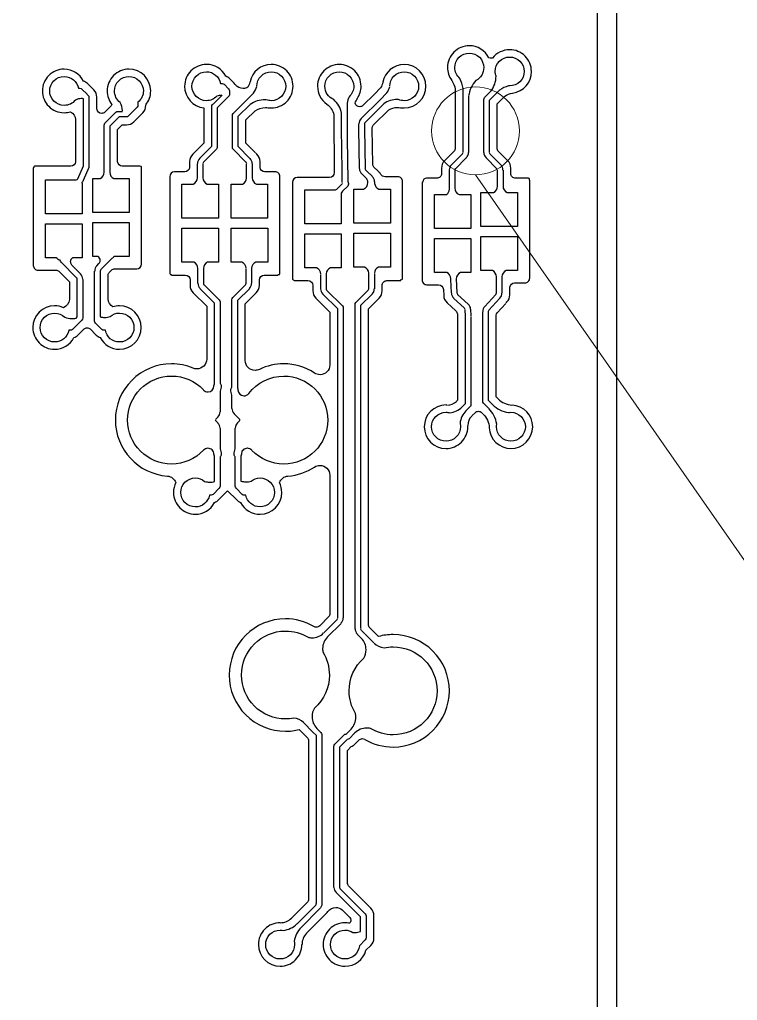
# Model space of a CAD drawing. Extents: x 4328 to 4769, y 264 to 576.
# Drawn here: x 4676.3 to 4683.76, y 452.62 to 462.8 of the extents above; entities that cross this region are included whole.
import ezdxf

# ---------------------------------------------------------------- set-up
doc = ezdxf.new("R2010")
doc.units = 0
doc.layers.add('gbr-dxf_layer0', color=7, linetype='Continuous')
doc.layers.add('gbr-outline-dxf_layer1', color=2, linetype='Continuous')
doc.layers.add('備註', color=1, linetype='Continuous', lineweight=5)

msp = doc.modelspace()

# ---------------------------------------------------------------- linework, layer by layer
at = {"layer": 'gbr-dxf_layer0'}
for p, q in [((4682.3, 497.395), (4682.3, 460.843)), ((4678.521, 461.824), (4678.656, 461.96)), ((4679.849, 461.772), (4680.045, 461.968)), ((4680.907, 461.422), (4680.907, 462.008)), ((4680.964, 462.006), (4680.964, 461.421)), ((4677.189, 461.724), (4677.303, 461.838)), ((4677.523, 461.889), (4677.431, 461.798)), ((4679.646, 461.666), (4679.646, 461.826)), ((4679.703, 461.827), (4679.703, 461.668)), ((4679.651, 461.237), (4679.646, 461.664)), ((4679.703, 461.664), (4679.708, 461.24)), ((4679.826, 461.668), (4679.826, 461.716)), ((4679.832, 461.253), (4679.826, 461.666)), ((4679.883, 461.717), (4679.883, 461.668)), ((4679.883, 461.664), (4679.889, 461.255)), ((4680.941, 461.365), (4680.828, 461.252)), ((4681.259, 461.252), (4681.146, 461.364)), ((4681.186, 461.405), (4681.298, 461.293)), ((4678.149, 461.16), (4678.149, 461.302)), ((4678.717, 461.303), (4678.717, 461.159)), ((4679.653, 461.107), (4679.652, 461.233)), ((4679.895, 461.239), (4679.936, 461.2)), ((4680.822, 461.236), (4680.822, 461.052)), ((4681.322, 461.235), (4681.322, 461.072)), ((4679.938, 461.197), (4679.964, 461.173)), ((4681.599, 460.818), (4681.599, 461.131)), ((4679.617, 461.06), (4679.655, 461.098)), ((4682.3, 460.843), (4682.3, 444.318)), ((4677.265, 460.324), (4677.167, 460.225)), ((4676.844, 460.25), (4676.934, 460.161)), ((4678.154, 460.064), (4678.154, 460.213)), ((4678.654, 460.063), (4678.654, 460.213)), ((4678.711, 460.214), (4678.711, 460.062)), ((4677.082, 459.696), (4677.082, 460.187)), ((4679.429, 460.006), (4679.429, 460.155)), ((4679.929, 460.005), (4679.929, 460.163)), ((4679.986, 460.162), (4679.986, 460.006)), ((4680.78, 460.106), (4680.78, 460.11)), ((4680.837, 460.107), (4680.843, 459.963)), ((4681.254, 459.963), (4681.254, 460.127)), ((4681.311, 460.128), (4681.311, 459.962)), ((4678.516, 459.915), (4678.648, 460.047)), ((4680.786, 459.962), (4680.781, 460.101)), ((4680.92, 459.806), (4680.812, 459.906)), ((4680.851, 459.947), (4680.96, 459.847)), ((4681.133, 459.822), (4681.248, 459.947)), ((4681.29, 459.909), (4681.175, 459.783)), ((4680.932, 459.721), (4680.929, 459.788)), ((4680.985, 459.793), (4680.989, 459.723)), ((4676.924, 459.655), (4676.851, 459.583)), ((4678.361, 458.673), (4678.336, 458.648)), ((4678.565, 458.612), (4678.589, 458.637)), ((4679.46, 456.433), (4679.599, 456.572)), ((4679.786, 456.476), (4679.786, 456.488)), ((4679.843, 456.492), (4679.843, 456.477)), ((4679.851, 456.459), (4679.888, 456.422)), ((4679.185, 453.414), (4679.378, 453.608))]:
    msp.add_line(p, q, dxfattribs=at)
at = {"layer": 'gbr-dxf_layer0', "linetype": 'Continuous'}
for points in [[(4681.422, 462.037, 0.374775), (4681.617, 462.261, 0.41422), (4681.391, 462.487, 0.231546), (4681.213, 462.399, -0.024913), (4681.203, 462.399, -0.070825), (4681.174, 462.403, 0.283856), (4680.972, 462.528, 0.414224), (4680.746, 462.302, 0.157868), (4680.789, 462.169, -0.116979), (4680.826, 462.079), (4680.826, 462.008, 0.018744), (4680.826, 462), (4680.826, 461.466, -0.198757), (4680.811, 461.431), (4680.716, 461.335, 0.198918), (4680.683, 461.258), (4680.683, 461.202, -0.414254), (4680.633, 461.152), (4680.526, 461.152, 0.41429), (4680.489, 461.116, -0.414728), (4680.486, 461.112, 0.414728), (4680.482, 461.108), (4680.482, 460.843)], [(4680.907, 462.009), (4680.907, 462.085, 0.094876), (4680.873, 462.189, -0.215613), (4680.822, 462.302, -0.414224), (4680.972, 462.452, -0.414224), (4681.122, 462.302, -0.281079), (4681.041, 462.168, 0.156348), (4680.965, 462.007)], [(4681.131, 461.991), (4681.196, 462.057, 0.16217), (4681.25, 462.211, -0.084577), (4681.241, 462.261, -0.414224), (4681.391, 462.411, -0.414224), (4681.541, 462.261, -0.414224), (4681.391, 462.111, -0.022558), (4681.378, 462.111, 0.099304), (4681.287, 462.066), (4681.238, 462.018)], [(4677.613, 461.915, 0.173316), (4677.664, 462.059, 0.414191), (4677.438, 462.285, 0.414224), (4677.212, 462.059, 0.17146), (4677.262, 461.917, -0.080563), (4677.254, 461.903, 0.025279), (4677.245, 461.896), (4677.187, 461.837, -0.171805), (4677.155, 461.826, -0.382746), (4677.105, 461.872), (4677.105, 461.993, 0.19896), (4677.072, 462.071), (4677.007, 462.136, 0.11152), (4676.966, 462.162, 0.280875), (4676.765, 462.285, 0.414223), (4676.539, 462.059, 0.41422), (4676.765, 461.833, 0.075489), (4676.832, 461.843, -0.250268), (4676.884, 461.762), (4676.884, 461.324, -0.381985), (4676.834, 461.279), (4676.463, 461.279, 0.41439), (4676.45, 461.266, -0.415403), (4676.447, 461.263, 0.415403), (4676.445, 461.261), (4676.445, 460.843)], [(4678.752, 461.417), (4678.651, 461.518), (4678.651, 461.759), (4678.747, 461.854, -0.142746), (4678.855, 461.886, -0.033519), (4678.882, 461.884, 0.0378), (4678.916, 461.882, 0.41422), (4679.142, 462.108, 0.414224), (4678.916, 462.334, 0.356072), (4678.695, 462.153, -0.073231), (4678.674, 462.098, -0.1303), (4678.624, 462.085, -0.222948), (4678.545, 462.121, 0.051338), (4678.531, 462.139), (4678.485, 462.185, 0.114192), (4678.443, 462.212, 0.280121), (4678.242, 462.334, 0.414224), (4678.016, 462.108, 0.379829), (4678.216, 461.883), (4678.216, 461.518), (4678.115, 461.417)], [(4678.4, 462.014, 0.097941), (4678.351, 462.004, -0.204988), (4678.242, 461.958, -0.414224), (4678.092, 462.108, -0.414224), (4678.242, 462.258, -0.359674), (4678.39, 462.136), (4678.405, 462.136, -0.218769), (4678.427, 462.128), (4678.473, 462.081, -0.209244), (4678.481, 462.06), (4678.481, 462.034)], [(4678.766, 462.108, -0.414224), (4678.916, 462.258, -0.414224), (4679.066, 462.108, -0.414224), (4678.916, 461.958, -0.092016), (4678.863, 461.968, 0.006634), (4678.855, 461.968)], [(4679.811, 461.983, 0.146718), (4679.848, 462.108, 0.414257), (4679.622, 462.334, 0.414253), (4679.396, 462.108, 0.244246), (4679.492, 461.923, -0.190936), (4679.565, 461.812), (4679.57, 461.212)], [(4679.646, 461.827, 0.159405), (4679.565, 461.969, -0.303782), (4679.472, 462.108, -0.414224), (4679.622, 462.258, -0.414224), (4679.772, 462.108, -0.205981), (4679.726, 461.999, 0.06752), (4679.703, 461.932), (4679.703, 461.83)], [(4680.257, 461.885, 0.043255), (4680.296, 461.882, 0.414191), (4680.522, 462.108, 0.41418), (4680.296, 462.334, 0.360258), (4680.074, 462.15)], [(4680.146, 462.108, -0.414224), (4680.296, 462.258, -0.414224), (4680.446, 462.108, -0.414224), (4680.296, 461.958, -0.099946), (4680.238, 461.969, 0.01093), (4680.227, 461.97)], [(4676.943, 461.98, 0.119624), (4676.882, 461.964, -0.225964), (4676.765, 461.909, -0.414224), (4676.615, 462.059, -0.414224), (4676.765, 462.209, -0.360208), (4676.913, 462.087), (4676.929, 462.087, -0.212015), (4676.95, 462.077), (4677.003, 462.025)], [(4677.371, 461.853, 0.133288), (4677.347, 461.939, -0.233852), (4677.288, 462.059, -0.414224), (4677.438, 462.209, -0.414224), (4677.588, 462.059, -0.229281), (4677.531, 461.941), (4677.531, 461.911, -0.20964), (4677.523, 461.89)], [(4680.074, 462.149, -0.092182), (4680.051, 462.09), (4679.987, 462.026)], [(4678.656, 461.96), (4678.731, 462.035, 0.069115), (4678.766, 462.105)], [(4680.045, 461.968), (4680.115, 462.039, 0.069875), (4680.146, 462.102)], [(4676.572, 460.782), (4676.572, 461.136), (4676.891, 461.136, 0.070304), (4676.908, 461.147), (4676.966, 461.281), (4676.966, 461.978, 0.040309), (4676.944, 461.98)], [(4677.005, 462.023), (4677.015, 462.013, -0.209922), (4677.023, 461.992), (4677.023, 461.275, -0.110018), (4677.02, 461.263), (4676.962, 461.128, -0.163826), (4676.954, 461.111)], [(4678.172, 461.359), (4678.297, 461.485), (4678.297, 461.897, -0.199184), (4678.306, 461.917, -0.110573), (4678.316, 461.924), (4678.406, 462.014)], [(4678.473, 462), (4678.354, 461.882), (4678.354, 461.473, -0.199412), (4678.346, 461.453), (4678.213, 461.319)], [(4678.481, 462.033), (4678.481, 462.02, -0.199545), (4678.473, 462)], [(4678.853, 461.968, 0.149735), (4678.695, 461.918), (4678.569, 461.792), (4678.569, 461.485), (4678.694, 461.359)], [(4679.986, 462.025), (4679.868, 461.907, -0.176892), (4679.835, 461.895, -0.328831), (4679.787, 461.931, -0.078325), (4679.81, 461.982)], [(4680.226, 461.97, 0.149685), (4680.083, 461.926), (4679.889, 461.732, 0.189347), (4679.883, 461.718)], [(4681.122, 461.421), (4681.122, 461.971, -0.199677), (4681.131, 461.991)], [(4681.597, 461.133), (4681.597, 461.142, 0.414453), (4681.587, 461.152), (4681.453, 461.152, -0.414254), (4681.403, 461.202), (4681.403, 461.258, 0.198929), (4681.371, 461.335), (4681.275, 461.431, -0.198879), (4681.261, 461.466), (4681.261, 461.925), (4681.289, 461.954, 0.020976), (4681.296, 461.96), (4681.34, 462.004, -0.124545), (4681.421, 462.037)], [(4677.303, 461.838, -0.20975), (4677.325, 461.846), (4677.371, 461.846)], [(4677.556, 461.279), (4677.369, 461.279, -0.381963), (4677.32, 461.324), (4677.32, 461.658), (4677.369, 461.707), (4677.411, 461.707, 0.198894), (4677.489, 461.74), (4677.581, 461.832, 0.198935), (4677.613, 461.91)], [(4679.965, 461.674, -0.156963), (4679.975, 461.702), (4680.135, 461.862, -0.139218), (4680.226, 461.888, -0.043686), (4680.256, 461.885)], [(4677.396, 461.789), (4677.335, 461.789), (4677.238, 461.692), (4677.238, 461.214, 0.293019), (4677.281, 461.15), (4677.442, 461.15), (4677.442, 460.796), (4677.063, 460.796)], [(4677.431, 461.798, -0.19968), (4677.411, 461.789), (4677.397, 461.789)], [(4678.653, 461.32), (4678.521, 461.453, -0.209695), (4678.512, 461.474), (4678.512, 461.802, -0.217935), (4678.521, 461.824)], [(4677.181, 461.217), (4677.181, 461.702, -0.20964), (4677.189, 461.724)], [(4680.021, 461.231), (4679.982, 461.269, -0.155576), (4679.97, 461.297), (4679.965, 461.668)], [(4678.114, 461.417, 0.013028), (4678.109, 461.411), (4678.1, 461.402, 0.1991), (4678.068, 461.325)], [(4678.799, 461.325, 0.198103), (4678.767, 461.402), (4678.755, 461.414)], [(4680.788, 461.292), (4680.901, 461.405, 0.198542), (4680.907, 461.421)], [(4677.569, 460.818), (4677.569, 461.266, 0.41441), (4677.558, 461.277)], [(4678.068, 461.324), (4678.068, 461.314, 0.015796), (4678.067, 461.304), (4678.067, 461.263, -0.381802), (4678.018, 461.219), (4677.911, 461.219, 0.414107), (4677.861, 461.169), (4677.861, 460.843)], [(4678.206, 461.304), (4678.206, 461.158, 0.300702), (4678.25, 461.092), (4678.367, 461.092), (4678.367, 460.738), (4677.988, 460.738)], [(4678.499, 460.738), (4678.499, 461.092), (4678.617, 461.092, 0.290048), (4678.66, 461.155), (4678.66, 461.304)], [(4679.006, 460.818), (4679.006, 461.169, 0.414254), (4678.956, 461.219), (4678.849, 461.219, -0.38212), (4678.799, 461.263), (4678.799, 461.304, 0.015799), (4678.799, 461.314), (4678.799, 461.324)], [(4679.709, 461.235), (4679.71, 461.119, -0.196347), (4679.717, 461.099), (4679.717, 461.091, -0.19949), (4679.709, 461.071), (4679.657, 461.019, 0.092889), (4679.642, 460.997), (4679.642, 460.68), (4679.263, 460.68)], [(4680.054, 461.193, 0.065685), (4680.036, 461.215), (4680.029, 461.223, 0.016598), (4680.022, 461.23)], [(4680.609, 460.631), (4680.609, 460.985), (4680.738, 460.985, 0.218499), (4680.765, 461.038), (4680.765, 461.237)], [(4681.093, 460.651), (4681.093, 461.005), (4681.222, 461.005, 0.299729), (4681.265, 461.071), (4681.265, 461.237)], [(4677.063, 460.796), (4677.063, 461.15), (4677.138, 461.15, 0.299964), (4677.181, 461.216)], [(4677.988, 460.738), (4677.988, 461.092), (4678.106, 461.092, 0.299964), (4678.149, 461.158)], [(4678.717, 461.156, 0.294231), (4678.761, 461.092), (4678.878, 461.092), (4678.878, 460.738), (4678.499, 460.738)], [(4679.57, 461.211, -0.414107), (4679.52, 461.161), (4679.186, 461.161, 0.414082), (4679.136, 461.111), (4679.136, 460.843)], [(4679.919, 461.108, 0.189476), (4679.898, 461.157), (4679.856, 461.197)], [(4680.28, 460.818), (4680.28, 461.118, 0.414254), (4680.23, 461.168), (4680.097, 461.168, -0.265189), (4680.054, 461.192)], [(4679.263, 460.68), (4679.263, 461.034), (4679.584, 461.034, 0.092677), (4679.606, 461.049), (4679.616, 461.059)], [(4679.988, 461.114), (4679.989, 461.099, 0.270819), (4680.031, 461.041), (4680.153, 461.041), (4680.153, 460.687), (4679.774, 460.687)], [(4679.774, 460.687), (4679.774, 461.041), (4679.875, 461.041, 0.299729), (4679.918, 461.107)], [(4680.822, 461.05, 0.300442), (4680.865, 460.985), (4680.988, 460.985), (4680.988, 460.631), (4680.609, 460.631)], [(4681.322, 461.071, 0.299973), (4681.365, 461.005), (4681.472, 461.005), (4681.472, 460.651), (4681.093, 460.651)], [(4676.445, 460.843), (4676.445, 460.248, 0.414253), (4676.495, 460.198), (4676.68, 460.198, -0.167248), (4676.711, 460.188), (4676.82, 460.079), (4676.82, 459.895, -0.278913), (4676.758, 459.809, 0.104805), (4676.666, 459.829, 0.41418), (4676.44, 459.603)], [(4676.44, 459.603, 0.414224), (4676.666, 459.377, 0.279917), (4676.867, 459.499, 0.11412), (4676.909, 459.525), (4676.972, 459.588, -0.17238), (4677.004, 459.599, -0.172971), (4677.035, 459.588), (4677.098, 459.525, 0.113164), (4677.14, 459.499, 0.280094), (4677.34, 459.377, 0.41418), (4677.566, 459.603, 0.414196), (4677.34, 459.829, 0.076498), (4677.272, 459.818, -0.248541), (4677.221, 459.899), (4677.221, 460.148, -0.147767), (4677.233, 460.175), (4677.258, 460.2, -0.175807), (4677.29, 460.212), (4677.519, 460.212, 0.414082), (4677.569, 460.262), (4677.569, 460.818)], [(4677.861, 460.843), (4677.861, 460.168, 0.414398), (4677.875, 460.154, -0.414859), (4677.879, 460.15, 0.414859), (4677.882, 460.147), (4678.023, 460.147, -0.414145), (4678.073, 460.097), (4678.073, 460.041, 0.198933), (4678.105, 459.964), (4678.245, 459.823), (4678.245, 459.275, -0.414236), (4678.143, 459.173, -0.098834), (4678.104, 459.181, 0.098833), (4677.88, 459.226, 0.414218), (4677.297, 458.642)], [(4679.136, 460.843), (4679.136, 460.11, 0.414326), (4679.15, 460.096, -0.414769), (4679.153, 460.093, 0.414769), (4679.156, 460.09), (4679.297, 460.09, -0.414082), (4679.347, 460.04), (4679.347, 459.984, 0.198933), (4679.379, 459.907), (4679.524, 459.762), (4679.524, 459.215, -0.414162), (4679.422, 459.113, -0.146049), (4679.366, 459.13, 0.146494), (4679.046, 459.226, 0.112808), (4678.792, 459.168, -0.112845), (4678.748, 459.158, -0.413717), (4678.646, 459.26), (4678.646, 459.849), (4678.76, 459.963, 0.198891), (4678.793, 460.041), (4678.793, 460.097, -0.414099), (4678.843, 460.147), (4678.983, 460.147, 0.414858), (4678.987, 460.15, -0.414713), (4678.99, 460.154)], [(4678.996, 460.154, 0.414411), (4679.006, 460.163), (4679.006, 460.818)], [(4680.271, 460.103, 0.414411), (4680.28, 460.112), (4680.28, 460.818)], [(4680.482, 460.843), (4680.482, 460.097, 0.414257), (4680.532, 460.047), (4680.653, 460.047, -0.401366), (4680.703, 459.999), (4680.706, 459.936, 0.198322), (4680.741, 459.86), (4680.832, 459.777, -0.209291), (4680.848, 459.74), (4680.85, 458.848), (4680.844, 458.842, 0.015176), (4680.839, 458.837)], [(4681.392, 459.942), (4681.392, 459.952, 0.015796), (4681.393, 459.962), (4681.393, 460.022, -0.38194), (4681.442, 460.067), (4681.549, 460.067, 0.414254), (4681.599, 460.117), (4681.599, 460.818)], [(4676.725, 460.302, -0.210206), (4676.704, 460.31, 0.0961), (4676.681, 460.325), (4676.572, 460.325), (4676.572, 460.679), (4676.951, 460.679), (4676.951, 460.325), (4676.853, 460.325, 0.268264), (4676.829, 460.285)], [(4677.063, 460.339), (4677.063, 460.693), (4677.442, 460.693), (4677.442, 460.339), (4677.288, 460.339, 0.095195), (4677.266, 460.324)], [(4678.154, 460.215, 0.300442), (4678.111, 460.281), (4677.988, 460.281), (4677.988, 460.635), (4678.367, 460.635), (4678.367, 460.281), (4678.255, 460.281, 0.293019), (4678.211, 460.217), (4678.211, 460.062)], [(4678.654, 460.218, 0.289842), (4678.611, 460.281), (4678.499, 460.281), (4678.499, 460.635), (4678.879, 460.635), (4678.879, 460.281), (4678.755, 460.281, 0.290294), (4678.711, 460.218)], [(4679.429, 460.159, 0.294483), (4679.386, 460.223), (4679.263, 460.223), (4679.263, 460.577), (4679.642, 460.577), (4679.642, 460.223), (4679.529, 460.223, 0.290294), (4679.486, 460.16), (4679.486, 460.005)], [(4679.929, 460.167, 0.289558), (4679.885, 460.23), (4679.774, 460.23), (4679.774, 460.584), (4680.153, 460.584), (4680.153, 460.23), (4680.029, 460.23, 0.290376), (4679.986, 460.167)], [(4680.78, 460.111, 0.28855), (4680.737, 460.174), (4680.609, 460.174), (4680.609, 460.528), (4680.988, 460.528), (4680.988, 460.174), (4680.881, 460.174, 0.296754), (4680.837, 460.109)], [(4681.093, 460.194), (4681.093, 460.548), (4681.472, 460.548), (4681.472, 460.194), (4681.354, 460.194, 0.292775), (4681.311, 460.13)], [(4677.14, 460.3, 0.263682), (4677.116, 460.339), (4677.063, 460.339)], [(4676.895, 460.119), (4676.733, 460.28, -0.209922), (4676.725, 460.302)], [(4677.105, 460.244), (4677.127, 460.266, 0.196688), (4677.14, 460.298)], [(4677.167, 460.225), (4677.146, 460.204, 0.189481), (4677.139, 460.189)], [(4677.139, 460.189), (4677.139, 459.715, 0.066959), (4677.186, 459.708)], [(4681.254, 460.13, 0.293995), (4681.211, 460.194), (4681.093, 460.194)], [(4676.843, 459.695, 0.065102), (4676.889, 459.701), (4676.901, 459.713), (4676.901, 460.104)], [(4676.958, 460.102), (4676.958, 459.702, -0.199584), (4676.95, 459.681), (4676.924, 459.656)], [(4678.26, 458.935, 0.409109), (4678.321, 458.997, -0.141614), (4678.327, 459.017), (4678.327, 459.857), (4678.178, 460.005)], [(4678.218, 460.047), (4678.374, 459.89, -0.211495), (4678.384, 459.868), (4678.384, 459.025, -0.21096), (4678.396, 458.997, -0.106665), (4678.384, 458.941), (4678.384, 458.729)], [(4678.688, 460.006), (4678.564, 459.883), (4678.564, 458.976, -0.141662), (4678.57, 458.956, 0.409256), (4678.631, 458.894)], [(4679.794, 459.862), (4679.922, 459.99, 0.189295), (4679.929, 460.004)], [(4680.067, 459.984), (4680.067, 460.04, -0.414253), (4680.117, 460.09), (4680.255, 460.09, 0.414504), (4680.261, 460.096, -0.414504), (4680.268, 460.103)], [(4678.495, 458.956, -0.210921), (4678.507, 458.984), (4678.507, 459.892, -0.218162), (4678.515, 459.915)], [(4679.493, 459.989), (4679.654, 459.828, -0.209883), (4679.663, 459.806), (4679.663, 456.59)], [(4679.887, 455.327, 0.132933), (4680.181, 455.248, 0.414217), (4680.765, 455.832, 0.414218), (4680.181, 456.415, 0.065591), (4680.03, 456.396), (4679.939, 456.486, -0.198757), (4679.925, 456.521), (4679.925, 459.796), (4680.035, 459.907, 0.198395), (4680.067, 459.984)], [(4681.354, 459.858), (4681.363, 459.868, 0.187816), (4681.392, 459.942)], [(4679.786, 456.492), (4679.786, 459.842, -0.199677), (4679.794, 459.862)], [(4681.27, 458.863), (4681.251, 458.882), (4681.251, 459.731, -0.134226), (4681.26, 459.756), (4681.35, 459.853)], [(4676.516, 459.603, -0.414224), (4676.666, 459.753, -0.197459), (4676.772, 459.709, 0.098576), (4676.841, 459.695)], [(4677.187, 459.708, 0.080864), (4677.244, 459.717, -0.1772), (4677.34, 459.753, -0.414224), (4677.49, 459.603, -0.414224), (4677.34, 459.453, -0.359384), (4677.193, 459.574), (4677.177, 459.574, -0.209976), (4677.156, 459.583), (4677.091, 459.648, -0.217938), (4677.082, 459.67), (4677.082, 459.692)], [(4680.989, 459.718), (4680.989, 458.802, -0.199584), (4680.98, 458.782), (4680.937, 458.739)], [(4681.171, 458.766), (4681.12, 458.817, -0.209922), (4681.112, 458.838), (4681.112, 459.766)], [(4676.813, 459.573, -0.357957), (4676.666, 459.453, -0.414224), (4676.516, 459.603)], [(4676.851, 459.583, -0.217938), (4676.829, 459.574), (4676.814, 459.574)], [(4677.424, 458.642, -0.414217), (4677.88, 459.099, -0.205579), (4678.211, 458.957)], [(4678.632, 458.894, 0.231977), (4678.682, 458.918, -0.234826), (4679.046, 459.099, -0.414217), (4679.502, 458.642, -0.414201), (4679.046, 458.186, -0.205777), (4678.715, 458.328)], [(4678.507, 458.764), (4678.507, 458.9, -0.106658), (4678.495, 458.956)], [(4680.74, 458.798, 0.011162), (4680.73, 458.799, 0.41418), (4680.504, 458.573, 0.414196), (4680.73, 458.347, 0.414223), (4680.956, 458.573, 0.010388), (4680.956, 458.582)], [(4681.116, 458.705, -0.18276), (4681.179, 458.563, 0.401504), (4681.404, 458.347, 0.41418), (4681.63, 458.573, 0.399022), (4681.416, 458.798)], [(4681.214, 458.804, 0.156482), (4681.378, 458.72, -0.04489), (4681.404, 458.723, -0.414224), (4681.554, 458.573, -0.414224), (4681.404, 458.423, -0.414224), (4681.254, 458.573, -0.045198), (4681.257, 458.6, 0.157575), (4681.173, 458.764)], [(4678.589, 458.642, -0.003549), (4678.589, 458.648), (4678.53, 458.707)], [(4680.58, 458.573, -0.414224), (4680.73, 458.723, -0.063795), (4680.768, 458.718, 0.17084), (4680.897, 458.779)], [(4680.937, 458.739, 0.170762), (4680.876, 458.61, -0.063361), (4680.88, 458.573, -0.414224), (4680.73, 458.423, -0.414224), (4680.58, 458.573)], [(4680.995, 458.681, 0.020787), (4681.001, 458.688), (4681.032, 458.719, -0.198874), (4681.067, 458.733, -0.198988), (4681.103, 458.719), (4681.114, 458.707)], [(4677.297, 458.642, 0.392548), (4677.837, 458.061, -0.29567), (4677.925, 457.993, 0.11858), (4677.9, 457.891, 0.41422), (4678.126, 457.665, 0.280929), (4678.327, 457.787, 0.111602), (4678.368, 457.813), (4678.463, 457.908), (4678.558, 457.813, 0.110697), (4678.598, 457.787, 0.281103), (4678.799, 457.665, 0.414185), (4679.025, 457.891, 0.118236), (4679.001, 457.993, -0.296468), (4679.089, 458.061, 0.127497), (4679.366, 458.155, -0.146326), (4679.422, 458.172, -0.414241), (4679.524, 458.07)], [(4678.212, 458.33, -0.206745), (4677.88, 458.186, -0.414217), (4677.424, 458.642)], [(4678.336, 458.642, -0.003503), (4678.336, 458.637), (4678.361, 458.612)], [(4678.384, 458.556), (4678.384, 458.344, -0.106682), (4678.396, 458.287, -0.210946), (4678.384, 458.26), (4678.384, 457.986)], [(4678.542, 457.991), (4678.542, 458.26, -0.211408), (4678.53, 458.287, -0.106891), (4678.542, 458.344), (4678.542, 458.557)], [(4678.278, 457.997, 0.070304), (4678.327, 458.004), (4678.327, 458.267, -0.141594), (4678.321, 458.287, 0.414246), (4678.258, 458.35)], [(4678.667, 458.35, 0.414246), (4678.605, 458.287, -0.140996), (4678.599, 458.267), (4678.599, 458.009, 0.075461), (4678.653, 458.001)], [(4679.524, 458.07), (4679.524, 456.633, -0.198814), (4679.51, 456.598), (4679.419, 456.507, -0.199181), (4679.383, 456.492, -0.132622), (4679.358, 456.499)], [(4678.311, 457.871, -0.199218), (4678.291, 457.862), (4678.274, 457.862, -0.359628), (4678.126, 457.741, -0.414224), (4677.976, 457.891, -0.414224), (4678.126, 458.041, -0.175307), (4678.222, 458.006, 0.076522), (4678.276, 457.997)], [(4678.384, 457.984), (4678.384, 457.956, -0.199128), (4678.375, 457.936), (4678.311, 457.871)], [(4678.654, 458.001, 0.073029), (4678.706, 458.008, -0.168555), (4678.799, 458.041, -0.414224), (4678.949, 457.891, -0.414224), (4678.799, 457.741, -0.359571), (4678.652, 457.862), (4678.637, 457.862, -0.217935), (4678.615, 457.871), (4678.55, 457.936, -0.209922), (4678.542, 457.957), (4678.542, 457.988)], [(4679.357, 456.499, 0.132937), (4679.063, 456.579, 0.414204), (4678.479, 455.995, 0.414217), (4679.063, 455.412, 0.061986), (4679.206, 455.429), (4679.288, 455.348, -0.199282), (4679.302, 455.312), (4679.302, 453.668, -0.198734), (4679.288, 453.633), (4679.131, 453.477, 0.014906), (4679.127, 453.472)], [(4678.607, 455.995, -0.4142), (4679.063, 456.452, -0.136073), (4679.298, 456.387, 0.056215), (4679.336, 456.382)], [(4679.64, 456.532), (4679.499, 456.391, 0.195035), (4679.449, 456.272)], [(4679.9, 456.26, 0.186992), (4679.854, 456.375), (4679.809, 456.42)], [(4679.89, 456.42, -0.007995), (4679.895, 456.415), (4679.982, 456.328)], [(4679.449, 456.271, 0.059323), (4679.454, 456.231, -0.136094), (4679.519, 455.995, -0.21597), (4679.364, 455.652, 0.137246), (4679.339, 455.563)], [(4679.794, 455.558, 0.056181), (4679.79, 455.596, -0.136179), (4679.724, 455.831, -0.213109), (4679.876, 456.171, 0.13442), (4679.9, 456.258)], [(4679.983, 456.327, 0.173173), (4680.087, 456.278, -0.051812), (4680.181, 456.288, -0.4142), (4680.637, 455.831, -0.414199), (4680.181, 455.375, -0.136048), (4679.946, 455.44, 0.059258), (4679.906, 455.445)], [(4679.384, 453.623), (4679.384, 455.367), (4679.349, 455.402), (4679.25, 455.501, 0.164472), (4679.15, 455.548, -0.048246), (4679.063, 455.539, -0.414217), (4678.607, 455.995)], [(4679.339, 455.561, 0.196107), (4679.389, 455.442), (4679.432, 455.4, -0.212019), (4679.441, 455.378), (4679.441, 453.624)], [(4679.567, 453.793), (4679.567, 455.257, -0.199584), (4679.575, 455.278), (4679.672, 455.375, -0.19845), (4679.692, 455.383), (4679.744, 455.435)], [(4679.905, 455.445, 0.196796), (4679.785, 455.395), (4679.724, 455.334, -0.199069), (4679.704, 455.326), (4679.624, 455.246), (4679.624, 453.795)], [(4679.747, 455.253, 0.097047), (4679.782, 455.276), (4679.826, 455.32, -0.199097), (4679.861, 455.335, -0.132728), (4679.886, 455.328)], [(4679.728, 453.419, 0.052266), (4679.681, 453.424, 0.414222), (4679.455, 453.198, 0.414224), (4679.681, 452.972, 0.337723), (4679.899, 453.138), (4679.95, 453.188, 0.198952), (4679.982, 453.266), (4679.982, 453.496, 0.198894), (4679.95, 453.574), (4679.716, 453.808, -0.139285), (4679.706, 453.833), (4679.706, 455.212), (4679.747, 455.253)], [(4679.788, 453.321, 0.109075), (4679.843, 453.334), (4679.843, 453.484), (4679.59, 453.738)], [(4679.631, 453.777), (4679.892, 453.516, -0.209922), (4679.9, 453.495), (4679.9, 453.318)], [(4679.441, 453.623, -0.198823), (4679.418, 453.567), (4679.226, 453.375)], [(4679.283, 453.316, 0.020991), (4679.289, 453.323), (4679.49, 453.524, 0.044869), (4679.503, 453.539, -0.245998), (4679.587, 453.583, -0.177001), (4679.653, 453.559), (4679.732, 453.48, -0.166206), (4679.742, 453.452, -0.199586), (4679.728, 453.419)], [(4679.008, 453.424, 0.414224), (4678.782, 453.198, 0.414191), (4679.008, 452.972, 0.414223), (4679.234, 453.198)], [(4679.225, 453.374, 0.165405), (4679.155, 453.231, -0.056345), (4679.158, 453.198, -0.414224), (4679.008, 453.048, -0.414224), (4678.858, 453.198, -0.414224), (4679.008, 453.348, -0.055873), (4679.041, 453.344, 0.16243), (4679.182, 453.412)], [(4679.531, 453.198, -0.414224), (4679.681, 453.348, -0.146865), (4679.764, 453.323, 0.043988), (4679.787, 453.321)], [(4679.9, 453.315), (4679.9, 453.268, -0.217935), (4679.892, 453.246)], [(4679.892, 453.246), (4679.831, 453.185, -0.389801), (4679.681, 453.048, -0.414224), (4679.531, 453.198)]]:
    msp.add_lwpolyline(points, format="xyb", dxfattribs=at)
for points in [[(4681.238, 462.017), (4681.179, 461.959), (4681.179, 461.422)], [(4676.951, 461.103), (4676.951, 460.782), (4676.572, 460.782)], [(4679.606, 456.588), (4679.606, 459.796), (4679.452, 459.949)], [(4679.963, 459.95), (4679.843, 459.83), (4679.843, 456.496)], [(4680.897, 458.78), (4680.932, 458.814), (4680.932, 459.719)], [(4681.169, 459.769), (4681.169, 458.849), (4681.213, 458.805)]]:
    msp.add_lwpolyline(points, dxfattribs=at)
at = {"layer": 'gbr-dxf_layer0'}
for centre, radius, start, end in [((4679.905, 461.717), 0.0785, 135.0961, 179.9939), ((4678.228, 461.304), 0.0785, 135.0691, 179.9862), ((4678.639, 461.304), 0.0785, 0.0127, 43.6348), ((4680.886, 461.421), 0.0785, 315.0906, 358.9256), ((4681.201, 461.421), 0.0785, 181.1327, 225.055), ((4681.201, 461.421), 0.0215, 180.011, 222.5765), ((4678.228, 461.304), 0.0215, 135.0829, 176.2907), ((4678.639, 461.304), 0.0215, 2.0645, 44.9334), ((4679.91, 461.254), 0.0785, 181.8984, 225.8055), ((4679.91, 461.254), 0.0215, 180.7679, 223.2583), ((4680.843, 461.237), 0.0785, 134.9555, 178.9479), ((4680.843, 461.237), 0.0215, 134.9522, 180.0126), ((4681.243, 461.237), 0.0215, 3.5181, 42.5783), ((4681.243, 461.237), 0.0785, 359.9862, 45.0576), ((4679.91, 461.115), 0.0785, 0.7696, 45.8047), ((4676.925, 461.114), 0.0285, 336.7031, 353.1443), ((4676.876, 460.285), 0.0465, 180.0036, 225.0027), ((4677.161, 460.189), 0.0785, 135.0961, 180.0212), ((4676.88, 460.104), 0.0215, 2.0488, 40.7063), ((4676.88, 460.104), 0.0785, 359.9875, 44.9668), ((4678.233, 460.062), 0.0785, 180.0139, 224.9722), ((4678.233, 460.062), 0.0215, 183.5447, 222.4322), ((4678.633, 460.062), 0.0215, 314.9408, 359.984), ((4678.633, 460.062), 0.0785, 314.9486, 358.9236), ((4679.507, 460.005), 0.0785, 180.0447, 223.7166), ((4679.507, 460.005), 0.0215, 182.0993, 225.0103), ((4679.907, 460.005), 0.0785, 315.1025, 359.9847), ((4680.865, 459.964), 0.0785, 182.3789, 226.0354), ((4680.865, 459.964), 0.0215, 184.5169, 227.3482), ((4681.232, 459.962), 0.0215, 317.8004, 0.0063), ((4681.232, 459.962), 0.0785, 317.4169, 358.9439), ((4680.907, 459.789), 0.0215, 2.5592, 47.3986), ((4680.907, 459.789), 0.0785, 4.5665, 46.1058), ((4681.19, 459.768), 0.0785, 137.4259, 179.9997), ((4681.19, 459.768), 0.0215, 138.0636, 176.3105), ((4678.259, 458.997), 0.0625, 223.1829, 270.0133), ((4680.745, 458.932), 0.134, 270.0022, 314.4481), ((4681.426, 459.017), 0.219, 225.3447, 267.1523), ((4678.305, 458.728), 0.0785, 315.101, 359.9986), ((4678.586, 458.763), 0.0785, 180.0162, 223.8011), ((4681.09, 458.587), 0.134, 135.5507, 179.9963), ((4678.305, 458.557), 0.0785, 359.9889, 43.5472), ((4678.62, 458.557), 0.0785, 135.0326, 178.9501), ((4678.258, 458.287), 0.0625, 90.9942, 136.8196), ((4678.667, 458.287), 0.0625, 43.181, 89.0362), ((4679.584, 456.588), 0.0215, 315.0218, 356.328), ((4679.584, 456.588), 0.0785, 315.0205, 0.0236), ((4679.865, 456.476), 0.0785, 181.1366, 222.7286), ((4679.865, 456.476), 0.0215, 180.016, 224.9745), ((4679.338, 456.554), 0.172, 269.9974, 315.007), ((4679.623, 455.556), 0.171, 315.0022, 359.9965), ((4679.645, 453.793), 0.0215, 179.98, 224.9811), ((4679.645, 453.793), 0.0785, 181.9505, 223.6818), ((4679.362, 453.623), 0.0215, 315.0237, 357.8409), ((4679.01, 453.589), 0.165, 270.002, 314.5229), ((4679.4, 453.199), 0.165, 135.4783, 179.9968)]:
    msp.add_arc(centre, radius, start, end, dxfattribs=at)
at = {"layer": 'gbr-outline-dxf_layer1', "linetype": 'Continuous'}
msp.add_lwpolyline([(4648.025, 444.28), (4648.025, 514.58, -0.198917), (4648.318, 515.287), (4659.071, 526.039, 0.198917), (4659.363, 526.746), (4659.363, 541.259, -0.414218), (4659.863, 541.759), (4670.658, 541.759, -0.414068), (4671.158, 541.259), (4671.158, 526.746, 0.198918), (4671.451, 526.039), (4682.207, 515.284, -0.19885), (4682.5, 514.577), (4682.5, 444.318, -0.198916), (4682.207, 443.611), (4670.365, 431.769, 0.19885), (4670.219, 431.416), (4670.219, 423.385, -0.414217), (4669.719, 422.885), (4660.719, 422.885, -0.414369), (4660.219, 423.385), (4660.219, 431.465, 0.198621), (4660.073, 431.819), (4648.318, 443.573, -0.198916)], format="xyb", close=True, dxfattribs=at)
at = {"layer": '備註', "linetype": 'Continuous'}
msp.add_line((4681.036, 461.188), (4692.772, 444.355), dxfattribs=at)
msp.add_circle((4681.036, 461.644), 0.456, dxfattribs=at)

doc.saveas('drawing.dxf')
